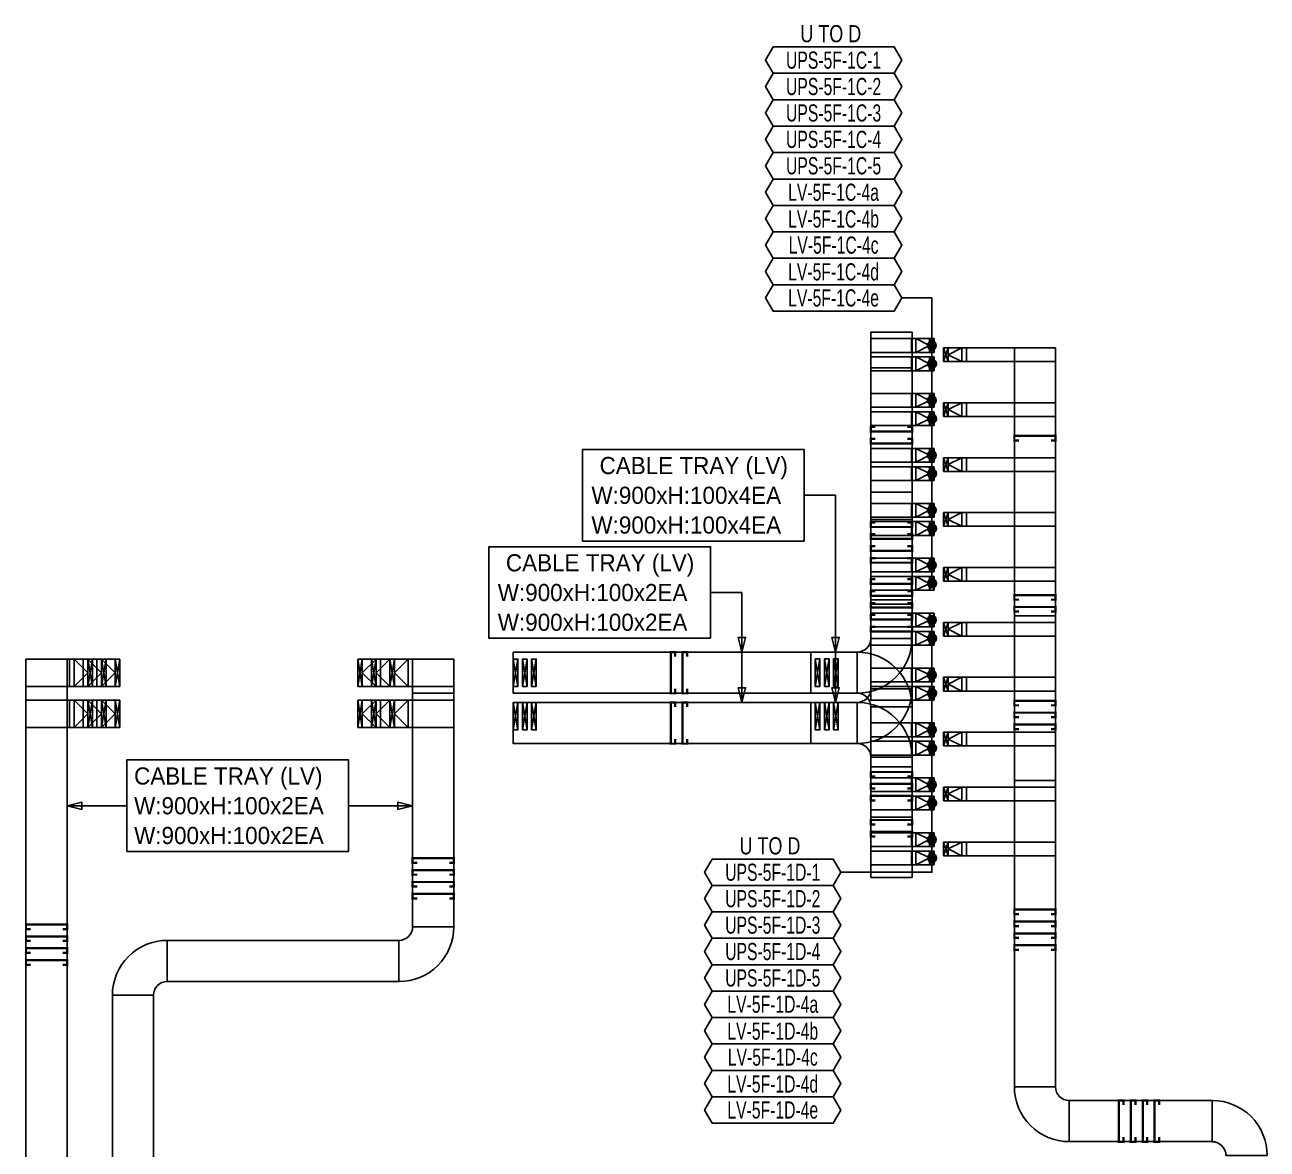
# Model space of a CAD drawing. Header units: millimetres. Extents: x 31670 to 374393, y -351975 to 839589.
# Drawn here: x 135579 to 162729, y 480943 to 505515 of the extents above; entities that cross this region are included whole.
import ezdxf
from ezdxf.enums import TextEntityAlignment as Align

# ---------------------------------------------------------------- set-up
doc = ezdxf.new("R2010")
doc.units = ezdxf.units.MM
doc.header["$LTSCALE"] = 150
for name, color, linetype in [('-----26 Electrical Cable Tray_HV_N', 30, 'Continuous'), ('-----26 Electrical Cable Tray_LV_UPS1', 6, 'Continuous'), ('-----26 Electrical Cable Tray_LV_UPS2', 2, 'Continuous'), ('-----26 Electrical Cable Tray_LV_UPSBAT', 11, 'Continuous'), ('-----29 주기', 1, 'Continuous'), ('-----30 Text', 2, 'Continuous'), ('-----99 Cable Schedule', 2, 'Continuous')]:
    doc.layers.add(name, color=color, linetype=linetype)
doc.styles.add('ELEC', font='')
doc.styles.get('ELEC').set_extended_font_data('Dotum')

# ---------------------------------------------------------------- blocks, each defined once
blk = doc.blocks.new('A$495596483691')
at = {"color": 0}
for p, q in [((100, 600), (0, 600)), ((0, 600), (0, 0)), ((500, 600), (100, 600)), ((500, 0), (500, 600)), ((0, 0), (100, 0)), ((100, 0), (500, 0))]:
    blk.add_line(p, q, dxfattribs=at)
at = {"color": 8}
for p, q in [((400, 300), (100, 600)), ((100, 600), (100, 0)), ((400, 0), (400, 600)), ((400, 600), (500, 0)), ((500, 600), (400, 0)), ((400, 300), (100, 0))]:
    blk.add_line(p, q, dxfattribs=at)
blk = doc.blocks.new('A$550585017316')
at = {"color": 0}
for p, q in [((400, 300), (0, 300)), ((0, 300), (0, 0)), ((500, 300), (400, 300)), ((500, 0), (500, 300)), ((0, 0), (400, 0)), ((400, 0), (500, 0))]:
    blk.add_line(p, q, dxfattribs=at)
at = {"color": 8}
for p, q in [((100, 0), (0, 300)), ((0, 0), (100, 300)), ((100, 150), (400, 300)), ((100, 300), (100, 0)), ((400, 0), (400, 300)), ((100, 150), (400, 0))]:
    blk.add_line(p, q, dxfattribs=at)
blk = doc.blocks.new('A$C9a0ab699')
h = blk.add_hatch(color=0)
edge = h.paths.add_edge_path()
edge.add_arc((64.00719340983778, 64.00719340983778), 64.0071934098378, 720.0000000000341, 1080.000000000034, ccw=False)
at = {"color": 0}
blk.add_circle((64.00719340983778, 64.00719340983778), 64.0071934098378, dxfattribs=at)

msp = doc.modelspace()

# ---------------------------------------------------------------- linework, layer by layer
at = {"layer": '-----26 Electrical Cable Tray_HV_N', "color": 1}
for p, q in [((152613.2488899335, 495233.1463388255), (153298.2299195082, 495233.1463388255)), ((150566.3329980418, 493108.1851872649), (151251.3140276166, 493108.1851872649))]:
    msp.add_line(p, q, dxfattribs=at)
at = {"layer": '-----26 Electrical Cable Tray_HV_N', "color": 1, "elevation": 3.247652379101243e-10}
for points in [[(152613.2488899335, 494233.1463388255), (152613.2488899335, 496233.1463388255), (147767.2294877941, 496233.1463388255), (147767.2294877941, 494233.1463388255)], [(150566.3329980418, 492108.1851872649), (150566.3329980418, 494108.1851872649), (145720.3135959025, 494108.1851872649), (145720.3135959025, 492108.1851872649)]]:
    msp.add_lwpolyline(points, close=True, dxfattribs=at)
for points in [[(153298.230278425, 491806.6057941654), (153378.230278425, 492126.6057941654), (153218.230278425, 492126.6057941654), (153298.230278425, 491806.6057941654), (153298.2294242029, 495233.1463388255)], [(151251.3143865334, 491805.0169476497), (151331.3143865334, 492125.0169476497), (151171.3143865334, 492125.0169476497), (151251.3143865334, 491805.0169476497), (151251.3140276166, 493108.1851872649)], [(151251.3146890546, 490706.6120833728), (151331.3146890546, 491026.6120833728), (151171.3146890546, 491026.6120833728), (151251.3146890546, 490706.6120833728), (151251.3143860899, 491806.6271390638)], [(153298.2360585544, 490706.6126471331), (153378.2360585544, 491026.6126471331), (153218.2360585544, 491026.6126471331), (153298.2360585544, 490706.6126471331), (153298.2357555897, 491806.6277028241)]]:
    msp.add_lwpolyline(points, dxfattribs=at)
at = {"layer": '-----26 Electrical Cable Tray_HV_N', "color": 1}
msp.add_lwpolyline([(137806.7747239318, 487448.104147251), (137806.7747239318, 489448.104147251), (142652.7941260712, 489448.104147251), (142652.7941260712, 487448.104147251)], close=True, dxfattribs=at)
for points in [[(136503.6064843166, 488448.1045061678), (136823.6064843166, 488528.1045061678), (136823.6064843166, 488368.1045061678), (136503.6064843166, 488448.1045061678), (137806.7747239318, 488448.104147251)], [(144053.5732465534, 488448.1045844419), (143733.5732465534, 488528.1045844419), (143733.5732465534, 488368.1045844419), (144053.5732465534, 488448.1045844419), (142652.7941260712, 488448.104147251)]]:
    msp.add_lwpolyline(points, dxfattribs=at)
at = {"layer": '-----26 Electrical Cable Tray_LV_UPS1'}
for points in [[(154967.9169118155, 492106.6104593637), (154067.9169118155, 492106.6104593637), (154067.9122466173, 498799.8873333887), (154967.9122466173, 498799.8873333887)], [(154967.9169118155, 492106.6104593637), (154067.9169118155, 492106.6104593637), (154067.9122466173, 495302.9543917196), (154967.9122466173, 495302.9543917196)], [(154967.9169118155, 492106.6104593637), (154067.9169118155, 492106.6104593637), (154067.9122466173, 492950.9013155809), (154967.9122466173, 492950.9013155809)], [(152753.4944220076, 491805.021612848), (152753.4944220076, 490905.021612848), (146253.5713118578, 490905.0169476497), (146253.5713118578, 491805.0169476497)], [(152753.4944220076, 491805.021612848), (152753.4944220076, 490905.021612848), (146253.5713118578, 490905.0169476497), (146253.5713118578, 491805.0169476497)], [(153767.9169118152, 491806.6098396722), (153767.9169118152, 490906.6098396722), (152753.4944220076, 490906.6045091907), (152753.4944220076, 491806.6045091907)], [(153767.9169118152, 491806.6098396722), (153767.9169118152, 490906.6098396722), (152753.4944220076, 490906.6045091907), (152753.4944220076, 491806.6045091907)], [(143353.5713109652, 491655.015662675), (144953.5713140602, 491655.0113997106), (144953.5713140602, 491055.0113997106), (143353.5713109652, 491055.015662675)], [(143653.5713109652, 491655.015662675), (144953.5713140602, 491655.0113997106), (144953.5713140602, 491055.0113997106), (143653.5713109652, 491055.015662675)], [(143953.5713109652, 491655.015662675), (144953.5713140602, 491655.0113997106), (144953.5713140602, 491055.0113997106), (143953.5713109652, 491055.015662675)], [(144053.5712763587, 491655.0156450103), (144953.5712763587, 491655.0156450103), (144953.5754591948, 485805.0163052346), (144053.5754591949, 485805.0163052346)], [(144053.5712763587, 491655.0156450103), (144953.5712763587, 491655.0156450103), (144953.5754591948, 485805.0163052346), (144053.5754591949, 485805.0163052346)], [(146253.5713118578, 491055.0169476497), (146253.5713118578, 491655.0169476497), (146353.5713118578, 491655.0169476497), (146353.5713118578, 491055.0169476497)], [(146453.5713118578, 491055.0169476497), (146453.5713118578, 491655.0169476497), (146553.5713118578, 491655.0169476497), (146553.5713118578, 491055.0169476497)], [(146653.5713118578, 491055.0169476497), (146653.5713118578, 491655.0169476497), (146753.5713118578, 491655.0169476497), (146753.5713118578, 491055.0169476497)], [(152853.4944220076, 491056.6045091907), (152853.4944220076, 491656.6045091907), (152953.4944220076, 491656.6045091907), (152953.4944220076, 491056.6045091907)], [(153053.4944220076, 491056.6045091907), (153053.4944220076, 491656.6045091907), (153153.4944220076, 491656.6045091907), (153153.4944220076, 491056.6045091907)], [(153253.4944220076, 491056.6045091907), (153253.4944220076, 491656.6045091907), (153353.4944220076, 491656.6045091907), (153353.4944220076, 491056.6045091907)], [(154967.9169118155, 489294.9147871778), (154067.9169118155, 489294.9147871778), (154067.9122466173, 490606.6098396722), (154967.9122466173, 490606.6098396722)], [(154967.9169118155, 486880.2921137277), (154067.9169118155, 486880.2921137277), (154067.9122466173, 490606.6098396722), (154967.9122466173, 490606.6098396722)]]:
    msp.add_lwpolyline(points, close=True, dxfattribs=at)
for points, elevation in [([(154952.4944229001, 498656.6057942454), (154067.9155994511, 498656.6057942454), (154067.9155994511, 498356.6057942454), (154952.4944229001, 498356.6057942454)], 7.906722503968722e-10), ([(154952.4944229001, 497456.6057942454), (154067.9155994511, 497456.6057942454), (154067.9155994511, 497156.6057942454), (154952.4944229001, 497156.6057942454)], 7.906722503968722e-10), ([(154952.4944229001, 496256.6057942454), (154067.9155994511, 496256.6057942454), (154067.9155994511, 495956.6057942454), (154952.4944229001, 495956.6057942454)], 7.906722503968722e-10), ([(154952.4944229001, 495056.6057942454), (154067.9155994511, 495056.6057942454), (154067.9155994511, 494756.6057942454), (154952.4944229001, 494756.6057942454)], 7.906722503968722e-10), ([(154952.4944229001, 493856.6057942454), (154067.9155994511, 493856.6057942454), (154067.9155994511, 493556.6057942454), (154952.4944229001, 493556.6057942454)], 7.906722503968722e-10), ([(154952.4944229002, 492656.6057942454), (154067.9155994511, 492656.6057942454), (154067.9155994511, 492356.6057942454), (154952.4944229002, 492356.6057942454)], 7.906722503968722e-10), ([(136503.5736307172, 470605.0137205445), (135603.5736307173, 470605.0137205445), (135603.61238905, 491655.0192670191), (136503.61238905, 491655.0192670191)], 3.247652379101243e-10), ([(136503.5736307172, 470605.0137205445), (135603.5736307173, 470605.0137205445), (135603.61238905, 491655.0192670191), (136503.61238905, 491655.0192670191)], 3.247652379101243e-10), ([(137153.5713123058, 491655.0175901031), (135603.6114819504, 491655.0237424386), (135603.6114819504, 491055.0237424386), (137153.5713123058, 491055.0175901031)], -2.866404548942657e-10), ([(136553.5713123058, 491655.0175901032), (135603.6114819461, 491655.0195091546), (135603.6114819461, 491055.0195091546), (136553.5713123058, 491055.0175901032)], -2.866404548942657e-10), ([(136853.5713123058, 491655.0175901031), (135603.6114819461, 491655.0152758706), (135603.6114819461, 491055.0152758706), (136853.5713123058, 491055.0175901031)], -2.866404548942657e-10), ([(154952.4944229002, 491456.6057942454), (154067.9155994511, 491456.6057942454), (154067.9155994511, 491156.6057942454), (154952.4944229002, 491156.6057942454)], 7.906722503968722e-10), ([(154952.4944229002, 490256.6057942454), (154067.9155994511, 490256.6057942454), (154067.9155994511, 489956.6057942454), (154952.4944229002, 489956.6057942454)], 7.906722503968722e-10), ([(154952.4944229002, 489056.6057942454), (154067.9155994511, 489056.6057942454), (154067.9155994511, 488756.6057942454), (154952.4944229002, 488756.6057942454)], 7.906722503968722e-10), ([(154952.4944229002, 487856.6057942454), (154067.9155994511, 487856.6057942454), (154067.9155994511, 487556.6057942454), (154952.4944229002, 487556.6057942454)], 7.906722503968722e-10), ([(138691.5719548597, 484605.0121223985), (138691.5719548597, 485505.0121223984), (143753.5753660434, 485505.0163052346), (143753.5753660434, 484605.0163052346)], 6.72214084244025e-10), ([(138691.5719548597, 484605.0121223985), (138691.5719548597, 485505.0121223984), (143753.5753660434, 485505.0163052346), (143753.5753660434, 484605.0163052346)], 6.72214084244025e-10), ([(138391.5751968959, 471805.01267781), (137491.575196896, 471805.01267781), (137491.5707493186, 484305.0135400227), (138391.5707493186, 484305.0135400227)], -2.703773425215623e-08), ([(138391.5751968959, 471805.01267781), (137491.575196896, 471805.01267781), (137491.5707493186, 484305.0135400227), (138391.5707493186, 484305.0135400227)], -2.703773425215623e-08)]:
    msp.add_lwpolyline(points, close=True, dxfattribs=dict(at, elevation=elevation))
at = {"layer": '-----26 Electrical Cable Tray_LV_UPS1', "ltscale": 7.5, "const_width": 50}
for points, elevation in [([(154867.9216375157, 496466.8468453668), (154967.9216375157, 496466.8468453668), (154967.9216375157, 496366.8468453668), (154067.9919618867, 496366.8613950008), (154067.9919618867, 496466.8613950008), (154167.9919618867, 496466.8613950008)], -4.426365109465019e-09), ([(154867.9121861152, 493860.5472318234), (154967.9121861152, 493860.5472318234), (154967.9121861152, 493760.5472318234), (154067.9825104862, 493760.5617814575), (154067.9825104862, 493860.5617814575), (154167.9825104862, 493860.5617814575)], 4.617914224923161e-09), ([(154867.9216375157, 492878.445546719), (154967.9216375157, 492878.445546719), (154967.9216375157, 492778.445546719), (154067.9919618867, 492778.4600963531), (154067.9919618867, 492878.4600963531), (154167.9919618867, 492878.4600963531)], -4.426365109465019e-09), ([(154867.9121861152, 492358.8135289366), (154967.9121861152, 492358.8135289366), (154967.9121861152, 492258.8135289366), (154067.9825104862, 492258.8280785707), (154067.9825104862, 492358.8280785707), (154167.9825104862, 492358.8280785707)], 4.617914224923161e-09), ([(149793.4494786768, 491705.0169476497), (149793.4494786768, 491805.0169476497), (149693.4494786768, 491805.0169476497), (149693.4640283108, 490905.0872720207), (149793.4640283108, 490905.0872720207), (149793.4640283108, 491005.0872720207)], 7.092217133914624e-10), ([(150053.265487568, 491705.02167335), (150053.265487568, 491805.02167335), (149953.265487568, 491805.02167335), (149953.2800372021, 490905.0919977209), (150053.2800372021, 490905.0919977209), (150053.2800372021, 491005.0919977209)], -3.812917953802628e-09), ([(144153.6584338511, 487201.0073664308), (144053.6584338511, 487201.0073664308), (144053.6584338511, 487301.0073664308), (144953.5881094802, 487300.9928167967), (144953.5881094802, 487200.9928167967), (144853.5881094802, 487200.9928167967)], 1.356641900158227e-08), ([(144153.6537081509, 486941.1913575396), (144053.6537081509, 486941.1913575396), (144053.6537081509, 487041.1913575396), (144953.5833837799, 487041.1768079055), (144953.5833837799, 486941.1768079055), (144853.5833837799, 486941.1768079055)], 9.044279334388182e-09), ([(135703.6784080563, 485752.1683311739), (135603.6784080563, 485752.1683311739), (135603.6784080563, 485852.1683311739), (136503.6080836853, 485852.1537815398), (136503.6080836853, 485752.1537815398), (136403.6080836853, 485752.1537815398)], 3.247652379101243e-10), ([(135703.6736823561, 485492.3523222827), (135603.6736823561, 485492.3523222827), (135603.6736823561, 485592.3523222827), (136503.6033579851, 485592.3377726486), (136503.6033579851, 485492.3377726486), (136403.6033579851, 485492.3377726486)], -4.197374429283966e-09)]:
    msp.add_lwpolyline(points, dxfattribs=dict(at, elevation=elevation))
for points in [[(154867.9169118155, 494120.3632407147), (154967.9169118155, 494120.3632407147), (154967.9169118155, 494020.3632407147), (154067.9872361865, 494020.3777903487), (154067.9872361865, 494120.3777903487), (154167.9872361865, 494120.3777903487)], [(154867.9169118155, 492618.6295378278), (154967.9169118155, 492618.6295378278), (154967.9169118155, 492518.6295378278), (154067.9872361865, 492518.6440874619), (154067.9872361865, 492618.6440874619), (154167.9872361865, 492618.6440874619)], [(154867.9169118155, 489085.1064171914), (154967.9169118155, 489085.1064171914), (154967.9169118155, 489185.1064171914), (154067.9872361865, 489185.0918675574), (154067.9872361865, 489085.0918675574), (154167.9872361865, 489085.0918675574)], [(154867.9169118155, 488036.6552220082), (154967.9169118155, 488036.6552220082), (154967.9169118155, 488136.6552220082), (154067.9872361865, 488136.6406723742), (154067.9872361865, 488036.6406723742), (154167.9872361865, 488036.6406723742)]]:
    msp.add_lwpolyline(points, dxfattribs=at)
at = {"layer": '-----26 Electrical Cable Tray_LV_UPS1'}
for points in [[(154067.9169118155, 492106.6104593637), (154067.9169118155, 492106.6104593637, -0.414213562373095), (153767.9169118155, 491806.6104593637), (153767.9169118155, 491806.6104593637), (153767.9169118155, 490906.6104593637, 0.4142135623731661), (154967.9169118155, 492106.6104593637)], [(154067.9169118155, 492106.6104593637), (154067.9169118155, 492106.6104593637, -0.414213562373095), (153767.9169118155, 491806.6104593637), (153767.9169118155, 491806.6104593637), (153767.9169118155, 490906.6104593637, 0.4142135623731661), (154967.9169118155, 492106.6104593637)], [(154067.9169118152, 490606.6098396722), (154967.9169118152, 490606.6098396722), (154967.9169118152, 490606.6098396722), (154967.9169118152, 492106.6098396722), (154067.9169118152, 492106.6098396722, -0.414213562373095), (153767.9169118152, 491806.6098396722), (153767.9169118152, 490906.6098396722), (153767.9169118152, 490906.6098396722, -0.414213562373095)], [(154067.9169118155, 490606.6092199808), (154067.9169118155, 490606.6092199808, 0.414213562373095), (153767.9169118155, 490906.6092199808), (153767.9169118155, 490906.6092199808), (153767.9169118155, 491806.6092199808, -0.4142135623731661), (154967.9169118155, 490606.6092199808)]]:
    msp.add_lwpolyline(points, format="xyb", close=True, dxfattribs=at)
at = {"layer": '-----26 Electrical Cable Tray_LV_UPS1', "elevation": -2.866404548942657e-10}
for points in [[(146353.5713118578, 491055.0169476497), (146253.5713118578, 491655.0169476497)], [(146353.5713118578, 491655.0169476497), (146253.5713118578, 491055.0169476497)], [(146553.5713118578, 491055.0169476497), (146453.5713118578, 491655.0169476497)], [(146553.5713118578, 491655.0169476497), (146453.5713118578, 491055.0169476497)], [(146753.5713118578, 491055.0169476497), (146653.5713118578, 491655.0169476497)], [(146753.5713118578, 491655.0169476497), (146653.5713118578, 491055.0169476497)]]:
    msp.add_lwpolyline(points, dxfattribs=at)
at = {"layer": '-----26 Electrical Cable Tray_LV_UPS1'}
for points in [[(152953.4944220076, 491056.6045091907), (152853.4944220076, 491656.6045091907)], [(152953.4944220076, 491656.6045091907), (152853.4944220076, 491056.6045091907)], [(153153.4944220076, 491056.6045091907), (153053.4944220076, 491656.6045091907)], [(153153.4944220076, 491656.6045091907), (153053.4944220076, 491056.6045091907)], [(153353.4944220076, 491056.6045091907), (153253.4944220076, 491656.6045091907)], [(153353.4944220076, 491656.6045091907), (153253.4944220076, 491056.6045091907)]]:
    msp.add_lwpolyline(points, dxfattribs=at)
for points, elevation in [([(143753.5753660434, 485505.0163052346), (143753.5753660434, 485505.0163052346, 0.414213562373095), (144053.5753660434, 485805.0163052346), (144053.5753660434, 485805.0163052346), (144953.5753660434, 485805.0163052346, -0.4142135623731661), (143753.5753660434, 484605.0163052346)], 6.72214084244025e-10), ([(143753.5753660434, 485505.0163052346), (143753.5753660434, 485505.0163052346, 0.414213562373095), (144053.5753660434, 485805.0163052346), (144053.5753660434, 485805.0163052346), (144953.5753660434, 485805.0163052346, -0.4142135623731661), (143753.5753660434, 484605.0163052346)], 6.72214084244025e-10), ([(138691.5719548597, 484605.0135400227), (138691.5719548597, 484605.0135400227, 0.414213562373095), (138391.5719548597, 484305.0135400227), (138391.5719548597, 484305.0135400227), (137491.5719548597, 484305.0135400227, -0.4142135623731661), (138691.5719548597, 485505.0135400227)], -8.692236685410617e-09), ([(138691.5719548597, 484605.0135400227), (138691.5719548597, 484605.0135400227, 0.414213562373095), (138391.5719548597, 484305.0135400227), (138391.5719548597, 484305.0135400227), (137491.5719548597, 484305.0135400227, -0.4142135623731661), (138691.5719548597, 485505.0135400227)], -8.692236685410617e-09)]:
    msp.add_lwpolyline(points, format="xyb", close=True, dxfattribs=dict(at, elevation=elevation))
at = {"layer": '-----26 Electrical Cable Tray_LV_UPS2'}
for points, elevation in [([(154967.9169118155, 491006.6116987466), (154067.9169118155, 491006.6116987466), (154067.9122466172, 498350.7905882325), (154967.9122466172, 498350.7905882325)], 3.247652379101243e-10), ([(154952.4944229002, 498256.6057942454), (154067.9155994512, 498256.6057942454), (154067.9155994512, 497956.6057942454), (154952.4944229002, 497956.6057942454)], 7.906722503968722e-10), ([(154967.9169118155, 491006.6116987466), (154067.9169118155, 491006.6116987466), (154067.9122466172, 498021.0341872168), (154967.9122466172, 498021.0341872168)], 3.247652379101243e-10), ([(154952.4944229002, 497056.6057942454), (154067.9155994512, 497056.6057942454), (154067.9155994512, 496756.6057942454), (154952.4944229002, 496756.6057942454)], 7.906722503968722e-10), ([(154952.4944229002, 495856.6057942454), (154067.9155994512, 495856.6057942454), (154067.9155994512, 495556.6057942454), (154952.4944229002, 495556.6057942454)], 7.906722503968722e-10), ([(154967.9169118155, 491006.6116987466), (154067.9169118155, 491006.6116987466), (154067.9122466172, 494706.6258717084), (154967.9122466172, 494706.6258717084)], 3.247652379101243e-10), ([(154952.4944229002, 494656.6057942454), (154067.9155994512, 494656.6057942454), (154067.9155994512, 494356.6057942454), (154952.4944229002, 494356.6057942454)], 7.906722503968722e-10), ([(154952.4944229002, 493456.6057942454), (154067.9155994512, 493456.6057942454), (154067.9155994512, 493156.6057942454), (154952.4944229002, 493156.6057942454)], 7.906722503968722e-10), ([(154967.917643407, 491006.6151151669), (154067.917643407, 491006.6151151669), (154067.9129782088, 492853.8994076707), (154967.9129782088, 492853.8994076707)], 3.247652379101243e-10), ([(154952.4944229002, 492256.6057942454), (154067.9155994512, 492256.6057942454), (154067.9155994512, 491956.6057942454), (154952.4944229002, 491956.6057942454)], 7.906722503968722e-10), ([(154952.4944229002, 491056.6057942454), (154067.9155994512, 491056.6057942454), (154067.9155994512, 490756.6057942454), (154952.4944229002, 490756.6057942454)], 7.906722503968722e-10), ([(136503.5739490583, 470605.0137205445), (135603.5739490584, 470605.0137205445), (135603.6157800746, 490755.0211313679), (136503.6157800745, 490755.0211313679)], 3.247652379101243e-10), ([(136503.5739490583, 470605.0137205445), (135603.5739490584, 470605.0137205445), (135603.6157800745, 490755.0211313679), (136503.6157800744, 490755.0211313679)], 3.247652379101243e-10), ([(137153.5713143715, 490755.0156626072), (135603.6114840161, 490755.0218149426), (135603.6114840161, 490155.0218149426), (137153.5713143715, 490155.0156626072)], -8.980461476986558e-10), ([(136553.5713143715, 490755.0156626072), (135603.6114840118, 490755.0175816586), (135603.6114840118, 490155.0175816586), (136553.5713143715, 490155.0156626072)], -8.980461476986558e-10), ([(136853.5713143715, 490755.0156626072), (135603.6114840118, 490755.0133483746), (135603.6114840118, 490155.0133483746), (136853.5713143715, 490155.0156626072)], -8.980461476986558e-10), ([(143353.5713109652, 490755.015662675), (144953.5717066136, 490755.0113997108), (144953.5717066136, 490155.0113997108), (143353.5713109652, 490155.015662675)], 3.247652379101243e-10), ([(143653.5713109652, 490755.015662675), (144953.5717066136, 490755.0113997108), (144953.5717066136, 490155.0113997108), (143653.5713109652, 490155.015662675)], 3.247652379101243e-10), ([(143953.5713109652, 490755.015662675), (144953.5717066136, 490755.0113997108), (144953.5717066136, 490155.0113997108), (143953.5713109652, 490155.015662675)], 3.247652379101243e-10), ([(146253.571204198, 490105.0171270825), (146253.571204198, 490705.0171270825), (146353.571204198, 490705.0171270825), (146353.571204198, 490105.0171270825)], 3.247652379101243e-10), ([(152753.4944220076, 490705.021612848), (152753.4944220076, 489805.021612848), (146253.5713118578, 489805.0169476497), (146253.5713118578, 490705.0169476497)], 3.247652379101243e-10), ([(152753.4944220076, 490705.021612848), (152753.4944220076, 489805.021612848), (146253.5713118578, 489805.0169476497), (146253.5713118578, 490705.0169476497)], 3.247652379101243e-10), ([(146453.571204198, 490105.0171270825), (146453.571204198, 490705.0171270825), (146553.571204198, 490705.0171270825), (146553.571204198, 490105.0171270825)], 3.247652379101243e-10), ([(146653.571204198, 490105.0171270825), (146653.571204198, 490705.0171270825), (146753.571204198, 490705.0171270825), (146753.571204198, 490105.0171270825)], 3.247652379101243e-10), ([(153767.917643407, 490706.6151151669), (153767.917643407, 489806.6151151669), (152753.4951535994, 489806.6097846854), (152753.4951535994, 490706.6097846854)], 3.247652379101243e-10), ([(153767.917643407, 490706.6151151669), (153767.917643407, 489806.6151151669), (152753.4951535994, 489806.6097846854), (152753.4951535994, 490706.6097846854)], 3.247652379101243e-10), ([(152853.4950459395, 490106.6099641181), (152853.4950459395, 490706.6099641181), (152953.4950459395, 490706.6099641181), (152953.4950459395, 490106.6099641181)], 3.247652379101243e-10), ([(153053.4950459395, 490106.6099641181), (153053.4950459395, 490706.6099641181), (153153.4950459395, 490706.6099641181), (153153.4950459395, 490106.6099641181)], 3.247652379101243e-10), ([(153253.4950459395, 490106.6099641181), (153253.4950459395, 490706.6099641181), (153353.4950459395, 490706.6099641181), (153353.4950459395, 490106.6099641181)], 3.247652379101243e-10), ([(154952.4944229002, 489856.6057942454), (154067.9155994512, 489856.6057942454), (154067.9155994512, 489556.6057942454), (154952.4944229002, 489556.6057942454)], 7.906722503968722e-10), ([(154967.9169118155, 486880.2921137277), (154067.9169118155, 486880.2921137277), (154067.917643407, 489506.6151151669), (154967.917643407, 489506.6151151669)], 3.247652379101243e-10), ([(154967.9223086052, 488194.9200626725), (154067.9223086052, 488194.9200626725), (154067.917643407, 489506.6151151669), (154967.917643407, 489506.6151151669)], 3.247652379101243e-10), ([(154952.4944229002, 488656.6057942454), (154067.9155994512, 488656.6057942454), (154067.9155994512, 488356.6057942454), (154952.4944229002, 488356.6057942454)], 7.906722503968722e-10), ([(154952.4944229002, 487456.6057942454), (154067.9155994512, 487456.6057942454), (154067.9155994512, 487156.6057942454), (154952.4944229002, 487156.6057942454)], 7.906722503968722e-10), ([(138691.5719548597, 484605.0135400228), (138691.5719548597, 485505.0135400227), (143753.5753660434, 485505.0163052346), (143753.5753660434, 484605.0163052346)], 6.72214084244025e-10), ([(138691.5719548597, 484605.0135400228), (138691.5719548597, 485505.0135400227), (143753.5753660434, 485505.0163052346), (143753.5753660434, 484605.0163052346)], 6.72214084244025e-10), ([(138391.575515237, 471805.01267781), (137491.5755152371, 471805.01267781), (137491.5707493186, 484305.0135400227), (138391.5707493186, 484305.0135400227)], -2.703773425215623e-08), ([(138391.575515237, 471805.01267781), (137491.5755152371, 471805.01267781), (137491.5707493186, 484305.0135400227), (138391.5707493186, 484305.0135400227)], -2.703773425215623e-08)]:
    msp.add_lwpolyline(points, close=True, dxfattribs=dict(at, elevation=elevation))
at = {"layer": '-----26 Electrical Cable Tray_LV_UPS2', "ltscale": 7.5, "const_width": 50}
for points, elevation in [([(154867.9890123706, 496726.6628532451), (154967.9890123706, 496726.6628532451), (154967.9890123706, 496626.6628532451), (154068.0593367416, 496626.6774028792), (154068.0593367416, 496726.6774028792), (154168.0593367416, 496726.6774028792)], -8.94850477665911e-09), ([(154867.9485255235, 494380.1792491712), (154967.9485255235, 494380.1792491712), (154967.9485255235, 494280.1792491712), (154068.0188498945, 494280.1937988052), (154068.0188498945, 494380.1937988052), (154168.0188498945, 494380.1937988052)], -4.426365109465019e-09), ([(154867.9527261049, 494639.9952580709), (154967.9527261049, 494639.9952580709), (154967.9527261049, 494539.9952580709), (154068.0230504759, 494540.0098077049), (154068.0230504759, 494640.0098077049), (154168.0230504759, 494640.0098077049)], -8.94850477665911e-09), ([(154867.9300386785, 493398.0775645184), (154967.9300386785, 493398.0775645184), (154967.9300386785, 493298.0775645184), (154068.0003630495, 493298.0921141525), (154068.0003630495, 493398.0921141525), (154168.0003630495, 493398.0921141525)], -1.34706444438532e-08), ([(154867.9258380971, 493138.2615556187), (154967.9258380971, 493138.2615556187), (154967.9258380971, 493038.2615556187), (154067.9961624681, 493038.2761052528), (154067.9961624681, 493138.2761052528), (154167.9961624681, 493138.2761052528)], -8.94850477665911e-09), ([(149793.4494786768, 490605.0169476497), (149793.4494786768, 490705.0169476497), (149693.4494786768, 490705.0169476497), (149693.4640283108, 489805.0872720207), (149793.4640283108, 489805.0872720207), (149793.4640283108, 489905.0872720207)], 1.056670559725365e-09), ([(150053.265487568, 490605.02167335), (150053.265487568, 490705.02167335), (149953.265487568, 490705.02167335), (149953.2800372021, 489805.0919977209), (150053.2800372021, 489805.0919977209), (150053.2800372021, 489905.0919977209)], -3.465469107468726e-09), ([(154867.9216375157, 488825.2904083002), (154967.9216375157, 488825.2904083002), (154967.9216375157, 488925.2904083002), (154067.9919618867, 488925.2758586662), (154067.9919618867, 488825.2758586662), (154167.9919618867, 488825.2758586662)], -4.426365109465019e-09), ([(154867.9258380971, 488565.4743994005), (154967.9258380971, 488565.4743994005), (154967.9258380971, 488665.4743994005), (154067.9961624681, 488665.4598497665), (154067.9961624681, 488565.4598497665), (154167.9961624681, 488565.4598497665)], -8.94850477665911e-09), ([(154867.9216375157, 487776.839213117), (154967.9216375157, 487776.839213117), (154967.9216375157, 487876.839213117), (154067.9919618867, 487876.824663483), (154067.9919618867, 487776.824663483), (154167.9919618867, 487776.824663483)], -4.426365109465019e-09), ([(144153.6495075695, 486681.3753486398), (144053.6495075695, 486681.3753486398), (144053.6495075695, 486781.3753486398), (144953.5791831985, 486781.3607990058), (144953.5791831985, 486681.3607990058), (144853.5791831985, 486681.3607990058)], 4.522139667194091e-09), ([(135703.5987675942, 485232.5323870857), (135603.5987675942, 485232.5323870857), (135603.5987675942, 485332.5323870857), (136503.5284432232, 485332.5178374517), (136503.5284432232, 485232.5178374517), (136403.5284432232, 485232.5178374517)], -8.719514096478055e-09), ([(135703.5945670128, 484972.716378186), (135603.5945670128, 484972.716378186), (135603.5945670128, 485072.716378186), (136503.5242426418, 485072.7018285519), (136503.5242426418, 484972.7018285519), (136403.5242426418, 484972.7018285519)], -1.324165376367215e-08)]:
    msp.add_lwpolyline(points, dxfattribs=dict(at, elevation=elevation))
at = {"layer": '-----26 Electrical Cable Tray_LV_UPS2'}
msp.add_lwpolyline([(144053.5712763587, 490905.015662675), (144953.5712763587, 490905.015662675), (144953.5753660434, 485805.0163052346), (144053.5753660434, 485805.0163052346)], close=True, dxfattribs=at)
msp.add_lwpolyline([(144053.5712763587, 490905.015662675), (144953.5712763587, 490905.015662675), (144953.5753660434, 485805.0163052346), (144053.5753660434, 485805.0163052346)], close=True, dxfattribs=at)
for points, elevation in [([(154067.9169118155, 491006.6116987466), (154067.9169118155, 491006.6116987466, -0.414213562373095), (153767.9169118155, 490706.6116987466), (153767.9169118155, 490706.6116987466), (153767.9169118155, 489806.6116987466, 0.4142135623731661), (154967.9169118155, 491006.6116987466)], 3.247652379101243e-10), ([(154067.9169118155, 491006.6116987466), (154067.9169118155, 491006.6116987466, -0.414213562373095), (153767.9169118155, 490706.6116987466), (153767.9169118155, 490706.6116987466), (153767.9169118155, 489806.6116987466, 0.4142135623731661), (154967.9169118155, 491006.6116987466)], 3.247652379101243e-10), ([(154067.917643407, 489506.6151151669), (154967.917643407, 489506.6151151669), (154967.917643407, 489506.6151151669), (154967.917643407, 491006.6151151669), (154067.917643407, 491006.6151151669, -0.414213562373095), (153767.917643407, 490706.6151151669), (153767.917643407, 489806.6151151669), (153767.917643407, 489806.6151151669, -0.414213562373095)], 3.247652379101243e-10), ([(154067.9169118155, 489506.6185315873), (154067.9169118155, 489506.6185315873, 0.414213562373095), (153767.9169118155, 489806.6185315873), (153767.9169118155, 489806.6185315873), (153767.9169118155, 490706.6185315873, -0.4142135623731661), (154967.9169118155, 489506.6185315873)], 3.247652379101243e-10), ([(143753.5753660434, 485505.0163052346), (143753.5753660434, 485505.0163052346, 0.414213562373095), (144053.5753660434, 485805.0163052346), (144053.5753660434, 485805.0163052346), (144953.5753660434, 485805.0163052346, -0.4142135623731661), (143753.5753660434, 484605.0163052346)], 6.72214084244025e-10), ([(143753.5753660434, 485505.0163052346), (143753.5753660434, 485505.0163052346, 0.414213562373095), (144053.5753660434, 485805.0163052346), (144053.5753660434, 485805.0163052346), (144953.5753660434, 485805.0163052346, -0.4142135623731661), (143753.5753660434, 484605.0163052346)], 6.72214084244025e-10), ([(138691.5719548597, 484605.0135400227), (138691.5719548597, 484605.0135400227, 0.414213562373095), (138391.5719548597, 484305.0135400227), (138391.5719548597, 484305.0135400227), (137491.5719548597, 484305.0135400227, -0.4142135623731661), (138691.5719548597, 485505.0135400227)], -8.692236685410617e-09), ([(138691.5719548597, 484605.0135400227), (138691.5719548597, 484605.0135400227, 0.414213562373095), (138391.5719548597, 484305.0135400227), (138391.5719548597, 484305.0135400227), (137491.5719548597, 484305.0135400227, -0.4142135623731661), (138691.5719548597, 485505.0135400227)], -8.692236685410617e-09)]:
    msp.add_lwpolyline(points, format="xyb", close=True, dxfattribs=dict(at, elevation=elevation))
for points in [[(146353.571204198, 490105.0171270825), (146253.571204198, 490705.0171270825)], [(146353.571204198, 490705.0171270825), (146253.571204198, 490105.0171270825)], [(146553.571204198, 490105.0171270825), (146453.571204198, 490705.0171270825)], [(146553.571204198, 490705.0171270825), (146453.571204198, 490105.0171270825)], [(146753.571204198, 490105.0171270825), (146653.571204198, 490705.0171270825)], [(146753.571204198, 490705.0171270825), (146653.571204198, 490105.0171270825)]]:
    msp.add_lwpolyline(points, dxfattribs=at)
at = {"layer": '-----26 Electrical Cable Tray_LV_UPS2', "elevation": 3.247652379101243e-10}
for points in [[(152953.4950459395, 490106.6099641181), (152853.4950459395, 490706.6099641181)], [(152953.4950459395, 490706.6099641181), (152853.4950459395, 490106.6099641181)], [(153153.4950459395, 490106.6099641181), (153053.4950459395, 490706.6099641181)], [(153153.4950459395, 490706.6099641181), (153053.4950459395, 490106.6099641181)], [(153353.4950459395, 490106.6099641181), (153253.4950459395, 490706.6099641181)], [(153353.4950459395, 490706.6099641181), (153253.4950459395, 490106.6099641181)]]:
    msp.add_lwpolyline(points, dxfattribs=at)
at = {"layer": '-----26 Electrical Cable Tray_LV_UPS2', "ltscale": 7.5, "const_width": 50}
msp.add_lwpolyline([(144153.6453069881, 486421.5593397401), (144053.6453069881, 486421.5593397401), (144053.6453069881, 486521.5593397401), (144953.5749826171, 486521.5447901061), (144953.5749826171, 486421.5447901061), (144853.5749826171, 486421.5447901061)], dxfattribs=at)
at = {"layer": '-----26 Electrical Cable Tray_LV_UPSBAT'}
for points, elevation in [([(158103.5713123077, 498455.0188751309), (156154.4944229002, 498455.0188751309), (156154.4944229002, 498155.0188751309), (158103.5713123077, 498155.0188751309)], 3.247652379101243e-10), ([(158103.5713123077, 498455.0188751309), (157203.5713123077, 498455.0188751309), (157203.5713123074, 482306.6057941891), (158103.5713123074, 482306.6057941891)], 3.247652379101243e-10), ([(158103.5713123077, 497255.0188751309), (156154.4944229002, 497255.0188751309), (156154.4944229002, 496955.0188751309), (158103.5713123077, 496955.0188751309)], 3.247652379101243e-10), ([(158103.5713123076, 496055.0188751309), (156154.4944229002, 496055.0188751309), (156154.4944229002, 495755.0188751309), (158103.5713123076, 495755.0188751309)], 3.247652379101243e-10), ([(158103.5713123076, 494855.0188751309), (156154.4944229002, 494855.0548771052), (156154.4944229002, 494555.0548771052), (158103.5713123076, 494555.0188751309)], 3.247652379101243e-10), ([(158103.5713123076, 494855.036876118), (157203.5713123076, 494855.036876118), (157203.5713123074, 482306.6057941891), (158103.5713123074, 482306.6057941891)], 3.247652379101243e-10), ([(158103.5713123076, 493655.0188751309), (156154.4944229002, 493655.0548771052), (156154.4944229002, 493355.0548771052), (158103.5713123076, 493355.0188751309)], 3.247652379101243e-10), ([(158103.5713123076, 492599.6757565027), (157203.5713123076, 492599.6757565027), (157203.5713123074, 482306.6057941891), (158103.5713123074, 482306.6057941891)], 3.247652379101243e-10), ([(158103.5713123076, 492455.0188751309), (156154.4944229002, 492455.0188751309), (156154.4944229002, 492155.0188751309), (158103.5713123076, 492155.0188751309)], 3.247652379101243e-10), ([(158103.5713123076, 491255.0188751309), (156154.4944229002, 491255.0188751309), (156154.4944229002, 490955.0188751309), (158103.5713123076, 490955.0188751309)], 3.247652379101243e-10), ([(158103.5713123076, 490055.0188751309), (156154.4944229002, 490055.0548771052), (156154.4944229002, 489755.0548771052), (158103.5713123076, 489755.0188751309)], 3.247652379101243e-10), ([(158103.5713123076, 488999.6757565027), (157203.5713123076, 488999.6757565027), (157203.5713123074, 482306.6057941891), (158103.5713123074, 482306.6057941891)], 3.247652379101243e-10), ([(158103.5713123076, 488855.0188751309), (156154.4944229002, 488855.0548771052), (156154.4944229002, 488555.0548771052), (158103.5713123076, 488555.0188751309)], 3.247652379101243e-10), ([(158103.5713123076, 487655.0188751309), (156154.4944229002, 487655.0188751309), (156154.4944229002, 487355.0188751309), (158103.5713123076, 487355.0188751309)], 3.247652379101243e-10), ([(158403.5713123074, 482006.6057941892), (158403.5713123074, 481106.6057941892), (161528.5709237974, 481106.6057941879), (161528.5709237974, 482006.6057941879)], 7.906722503968722e-10), ([(158403.5713123074, 482006.6057941892), (158403.5713123074, 481106.6057941892), (161528.5709237974, 481106.6057941879), (161528.5709237974, 482006.6057941879)], 7.906722503968722e-10), ([(158403.5713123069, 482006.6057941892), (158403.5713123069, 481106.6057941892), (161528.5709237969, 481106.6057941879), (161528.5709237969, 482006.6057941879)], 7.906722503968722e-10), ([(158403.5713123066, 482006.6057941892), (158403.5713123066, 481106.6057941892), (161528.5709237966, 481106.6057941879), (161528.5709237966, 482006.6057941879)], 7.906722503968722e-10)]:
    msp.add_lwpolyline(points, close=True, dxfattribs=dict(at, elevation=elevation))
at = {"layer": '-----26 Electrical Cable Tray_LV_UPSBAT', "ltscale": 7.5, "const_width": 50}
for points, elevation in [([(158003.5715312455, 496432.8223430073), (158103.5715312455, 496432.8223430073), (158103.5715312455, 496532.8223430073), (157203.6418556165, 496532.8077933732), (157203.6418556165, 496432.8077933732), (157303.6418556165, 496432.8077933732)], 3.247652379101243e-10), ([(158003.5715312455, 492951.749203201), (158103.5715312455, 492951.749203201), (158103.5715312455, 493051.749203201), (157203.6418556165, 493051.7346535669), (157203.6418556165, 492951.7346535669), (157303.6418556165, 492951.7346535669)], 3.247652379101243e-10), ([(158003.5762569457, 492691.9331943098), (158103.5762569457, 492691.9331943098), (158103.5762569457, 492791.9331943098), (157203.6465813167, 492791.9186446757), (157203.6465813167, 492691.9186446757), (157303.6465813167, 492691.9186446757)], -4.101599871554897e-09), ([(158003.5715312455, 490642.3563472978), (158103.5715312455, 490642.3563472978), (158103.5715312455, 490742.3563472978), (157203.6418556165, 490742.3417976638), (157203.6418556165, 490642.3417976638), (157303.6418556165, 490642.3417976638)], 3.247652379101243e-10), ([(158003.5762569457, 490382.5403384066), (158103.5762569457, 490382.5403384066), (158103.5762569457, 490482.5403384066), (157203.6465813167, 490482.5257887726), (157203.6465813167, 490382.5257887726), (157303.6465813167, 490382.5257887726)], -4.101599871554897e-09), ([(158003.5804575271, 490122.7243295069), (158103.5804575271, 490122.7243295069), (158103.5804575271, 490222.7243295069), (157203.6507818981, 490222.7097798729), (157203.6507818981, 490122.7097798729), (157303.6507818981, 490122.7097798729)], -8.623739538748988e-09), ([(158003.5715312455, 486077.8499665787), (158103.5715312455, 486077.8499665787), (158103.5715312455, 486177.8499665787), (157203.6418556165, 486177.8354169446), (157203.6418556165, 486077.8354169446), (157303.6418556165, 486077.8354169446)], 3.247652379101243e-10), ([(158003.5762569457, 485818.0339576875), (158103.5762569457, 485818.0339576875), (158103.5762569457, 485918.0339576875), (157203.6465813167, 485918.0194080534), (157203.6465813167, 485818.0194080534), (157303.6465813167, 485818.0194080534)], -4.101599871554897e-09), ([(158003.5804575271, 485558.2179487878), (158103.5804575271, 485558.2179487878), (158103.5804575271, 485658.2179487878), (157203.6507818981, 485658.2033991537), (157203.6507818981, 485558.2033991537), (157303.6507818981, 485558.2033991537)], -8.623739538748988e-09), ([(158003.5846581085, 485298.4019398881), (158103.5846581085, 485298.4019398881), (158103.5846581085, 485398.4019398881), (157203.6549824795, 485398.387390254), (157203.6549824795, 485298.387390254), (157303.6549824795, 485298.387390254)], -1.314587920594308e-08), ([(159589.2253841129, 481904.9867609246), (159589.2253841129, 482004.9867609246), (159489.2253841129, 482004.9867609246), (159489.239933747, 481105.0570852956), (159589.239933747, 481105.0570852956), (159589.239933747, 481205.0570852956)], -8.349381641720378e-09), ([(159849.0413930216, 481904.9867609247), (159849.0413930216, 482004.9867609247), (159749.0413930216, 482004.9867609247), (159749.0559426557, 481105.0570852957), (159849.0559426557, 481105.0570852957), (159849.0559426557, 481205.0570852957)], -8.349381641720378e-09), ([(160108.8574019303, 481904.9867609247), (160108.8574019303, 482004.9867609247), (160008.8574019303, 482004.9867609247), (160008.8719515643, 481105.0570852957), (160108.8719515643, 481105.0570852957), (160108.8719515643, 481205.0570852957)], -8.349381641720378e-09), ([(160368.6734108385, 481904.9904363872), (160368.6734108385, 482004.9904363872), (160268.6734108385, 482004.9904363872), (160268.6879604725, 481105.0607607582), (160368.6879604725, 481105.0607607582), (160368.6879604725, 481205.0607607582)], -1.287152130891447e-08)]:
    msp.add_lwpolyline(points, dxfattribs=dict(at, elevation=elevation))
at = {"layer": '-----26 Electrical Cable Tray_LV_UPSBAT'}
for points, elevation in [([(158403.5713123074, 482006.6057941891), (158403.5713123074, 482006.6057941891, -0.414213562373095), (158103.5713123074, 482306.6057941891), (158103.5713123074, 482306.6057941891), (157203.5713123074, 482306.6057941891, 0.4142135623731661), (158403.5713123074, 481106.6057941891)], 7.906722503968722e-10), ([(158403.5713123074, 482006.6057941891), (158403.5713123074, 482006.6057941891, -0.414213562373095), (158103.5713123074, 482306.6057941891), (158103.5713123074, 482306.6057941891), (157203.5713123074, 482306.6057941891, 0.4142135623731661), (158403.5713123074, 481106.6057941891)], 7.906722503968722e-10), ([(158403.5713123074, 482006.6057941892), (158403.5713123074, 482006.6057941892, -0.414213562373095), (158103.5713123074, 482306.6057941892), (158103.5713123074, 482306.6057941892), (157203.5713123074, 482306.6057941892, 0.4142135623731661), (158403.5713123074, 481106.6057941892)], 7.906722503968722e-10), ([(158403.5713123074, 482006.6057941892), (158403.5713123074, 482006.6057941892, -0.414213562373095), (158103.5713123074, 482306.6057941892), (158103.5713123074, 482306.6057941892), (157203.5713123074, 482306.6057941892, 0.4142135623731661), (158403.5713123074, 481106.6057941892)], 7.906722503968722e-10), ([(161528.5709237966, 481105.0169476722), (161528.5709237966, 481105.0169476722, -0.414213562373095), (161828.5709237966, 480805.0169476722), (161828.5709237966, 480805.0169476722), (162728.5709237966, 480805.0169476722, 0.4142135623731661), (161528.5709237966, 482005.0169476722)], -2.430671567864482e-10), ([(161528.5709237966, 481105.0169476722), (161528.5709237966, 481105.0169476722, -0.414213562373095), (161828.5709237966, 480805.0169476722), (161828.5709237966, 480805.0169476722), (162728.5709237966, 480805.0169476722, 0.4142135623731661), (161528.5709237966, 482005.0169476722)], -2.430671567864482e-10), ([(161528.5709237966, 481105.0169476722), (161528.5709237966, 481105.0169476722, -0.414213562373095), (161828.5709237966, 480805.0169476722), (161828.5709237966, 480805.0169476722), (162728.5709237966, 480805.0169476722, 0.4142135623731661), (161528.5709237966, 482005.0169476722)], -2.430671567864482e-10), ([(161528.5709237966, 481105.0169476722), (161528.5709237966, 481105.0169476722, -0.414213562373095), (161828.5709237966, 480805.0169476722), (161828.5709237966, 480805.0169476722), (162728.5709237966, 480805.0169476722, 0.4142135623731661), (161528.5709237966, 482005.0169476722)], -2.430671567864482e-10)]:
    msp.add_lwpolyline(points, format="xyb", close=True, dxfattribs=dict(at, elevation=elevation))
at = {"layer": '-----29 주기', "elevation": 7.906722503968722e-10}
for points in [[(151930.3495496181, 505033.0050947838), (151763.6396594062, 504744.2550947822), (151930.3495496206, 504455.5050947787), (154576.1604287274, 504455.5050947787), (154742.8703189507, 504744.2550947822), (154576.1604287248, 505033.0050947838)], [(151930.3495496206, 504455.5050947787), (151763.6396594087, 504166.7550947771), (151930.3495496231, 503878.0050947736), (154576.16042873, 503878.0050947736), (154742.8703189533, 504166.7550947771), (154576.1604287274, 504455.5050947787)], [(151930.3495496077, 503878.0050947736), (151763.6396593958, 503589.255094772), (151930.3495496102, 503300.5050947685), (154576.160428717, 503300.5050947685), (154742.8703189404, 503589.255094772), (154576.1604287145, 503878.0050947736)], [(151930.3495496102, 503300.5050947685), (151763.6396593983, 503011.7550947668), (151930.3495496127, 502723.0050947634), (154576.1604287195, 502723.0050947634), (154742.8703189429, 503011.7550947668), (154576.160428717, 503300.5050947685)], [(151930.3495496127, 502723.0050947634), (151763.6396594008, 502434.2550947617), (151930.3495496152, 502145.5050947582), (154576.160428722, 502145.5050947582), (154742.8703189454, 502434.2550947617), (154576.1604287195, 502723.0050947634)], [(151930.3495496152, 502145.5050947582), (151763.6396594032, 501856.7550947566), (151930.3495496177, 501568.0050947531), (154576.1604287245, 501568.0050947531), (154742.8703189479, 501856.7550947566), (154576.160428722, 502145.5050947582)], [(151930.3495495619, 501568.0050947531), (151763.6396593499, 501279.2550947515), (151930.3495495643, 500990.505094748), (154576.1604286712, 500990.505094748), (154742.8703188945, 501279.2550947515), (154576.1604286686, 501568.0050947531)], [(151930.3495495683, 500990.505094748), (151763.6396593563, 500701.7550947464), (151930.3495495707, 500413.0050947429), (154576.1604286776, 500413.0050947429), (154742.8703189009, 500701.7550947464), (154576.160428675, 500990.505094748)], [(151930.3495495708, 500413.0050947429), (151763.6396593588, 500124.2550947412), (151930.3495495732, 499835.5050947377), (154576.1604286801, 499835.5050947377), (154742.8703189034, 500124.2550947412), (154576.1604286775, 500413.0050947429)], [(151930.3495495733, 499835.5050947377), (151763.6396593613, 499546.7550947361), (151930.3495495757, 499258.0050947326), (154576.1604286826, 499258.0050947326), (154742.8703189059, 499546.7550947361), (154576.16042868, 499835.5050947377)], [(150601.2753052213, 487283.315269222), (150434.5654150093, 486994.5652692204), (150601.2753052238, 486705.8152692169), (153247.0861843306, 486705.8152692169), (153413.7960745539, 486994.5652692204), (153247.086184328, 487283.315269222)], [(150601.2753052238, 486705.8152692169), (150434.5654150119, 486417.0652692153), (150601.2753052263, 486128.3152692118), (153247.0861843331, 486128.3152692118), (153413.7960745565, 486417.0652692153), (153247.0861843306, 486705.8152692169)], [(150601.2753052109, 486128.3152692118), (150434.565414999, 485839.5652692101), (150601.2753052133, 485550.8152692067), (153247.0861843202, 485550.8152692067), (153413.7960745436, 485839.5652692101), (153247.0861843177, 486128.3152692118)], [(150601.2753052134, 485550.8152692067), (150434.5654150015, 485262.065269205), (150601.2753052159, 484973.3152692015), (153247.0861843227, 484973.3152692015), (153413.7960745461, 485262.065269205), (153247.0861843202, 485550.8152692067)], [(150601.2753052159, 484973.3152692015), (150434.565415004, 484684.5652691999), (150601.2753052184, 484395.8152691964), (153247.0861843252, 484395.8152691964), (153413.7960745486, 484684.5652691999), (153247.0861843227, 484973.3152692015)], [(150601.2753052184, 484395.8152691964), (150434.5654150064, 484107.0652691948), (150601.2753052209, 483818.3152691913), (153247.0861843277, 483818.3152691913), (153413.7960745511, 484107.0652691948), (153247.0861843252, 484395.8152691964)], [(150601.275305165, 483818.3152691913), (150434.5654149531, 483529.5652691897), (150601.2753051675, 483240.8152691862), (153247.0861842743, 483240.8152691862), (153413.7960744977, 483529.5652691897), (153247.0861842718, 483818.3152691913)], [(150601.2753051714, 483240.8152691862), (150434.5654149595, 482952.0652691845), (150601.2753051739, 482663.315269181), (153247.0861842807, 482663.315269181), (153413.7960745041, 482952.0652691845), (153247.0861842782, 483240.8152691862)], [(150601.2753051739, 482663.315269181), (150434.565414962, 482374.5652691794), (150601.2753051764, 482085.8152691759), (153247.0861842833, 482085.8152691759), (153413.7960745066, 482374.5652691794), (153247.0861842807, 482663.315269181)], [(150601.2753051764, 482085.8152691759), (150434.5654149645, 481797.0652691743), (150601.2753051789, 481508.3152691708), (153247.0861842858, 481508.3152691708), (153413.7960745091, 481797.0652691743), (153247.0861842832, 482085.8152691759)]]:
    msp.add_lwpolyline(points, close=True, dxfattribs=at)
at = {"layer": '-----99 Cable Schedule', "color": 1, "elevation": 7.906722503968722e-10}
for points in [[(155402.4944229002, 493306.6057942454), (155402.4944229001, 499546.7550947362), (154742.8703189059, 499546.7550947361)], [(155399.6222071909, 492497.9891471176), (155402.4944229002, 486994.5652692203), (153413.7960745539, 486994.5652692204)]]:
    msp.add_lwpolyline(points, dxfattribs=at)

# ---------------------------------------------------------------- block references
at = {"layer": '-----26 Electrical Cable Tray_LV_UPS1', "xscale": -1}
for p in [(155452.4944229001, 498356.6057942454), (155452.4944229001, 497156.6057942454), (155452.4944229001, 495956.6057942454), (155452.4944229001, 494756.6057942454), (155452.4944229001, 493556.6057942454), (155452.4944229002, 492356.6057942454), (155452.4944229002, 491156.6057942454), (155452.4944229002, 489956.6057942454), (155452.4944229002, 488756.6057942454), (155452.4944229002, 487556.6057942454)]:
    msp.add_blockref('A$550585017316', p, dxfattribs=at)
at = {"layer": '-----26 Electrical Cable Tray_LV_UPS1', "xscale": -1, "rotation": 180}
for p in [(136553.5713123058, 491655.0175901032), (136853.5713123058, 491655.0175901031), (137153.5713123058, 491655.0175901031)]:
    msp.add_blockref('A$495596483691', p, dxfattribs=at)
at = {"layer": '-----26 Electrical Cable Tray_LV_UPS1', "rotation": 180}
for p in [(143353.5713109652, 491655.015662675), (143653.5713109652, 491655.015662675), (144053.5713109652, 491655.015662675)]:
    msp.add_blockref('A$495596483691', p, dxfattribs=at)
at = {"layer": '-----26 Electrical Cable Tray_LV_UPS2', "xscale": -1}
for p in [(155452.4944229002, 497956.6057942454), (155452.4944229002, 496756.6057942454), (155452.4944229002, 495556.6057942454), (155452.4944229002, 494356.6057942454), (155452.4944229002, 493156.6057942454), (155452.4944229002, 491956.6057942454), (155452.4944229002, 490756.6057942454), (155452.4944229002, 489556.6057942454), (155452.4944229002, 488356.6057942454), (155452.4944229002, 487156.6057942454)]:
    msp.add_blockref('A$550585017316', p, dxfattribs=at)
at = {"layer": '-----26 Electrical Cable Tray_LV_UPS2', "xscale": -1, "rotation": 180}
for p in [(136553.5713143715, 490755.0156626072), (136853.5713143715, 490755.0156626072), (137153.5713143715, 490755.0156626072)]:
    msp.add_blockref('A$495596483691', p, dxfattribs=at)
at = {"layer": '-----26 Electrical Cable Tray_LV_UPS2', "rotation": 180}
for p in [(143353.5713109652, 490755.015662675), (143653.5713109652, 490755.015662675), (144053.5713109652, 490755.015662675)]:
    msp.add_blockref('A$495596483691', p, dxfattribs=at)
at = {"layer": '-----26 Electrical Cable Tray_LV_UPSBAT'}
for p in [(155654.4944229002, 498155.0188751309), (155654.4944229002, 496955.0188751309), (155654.4944229002, 495755.0188751309), (155654.4944229002, 494555.0188751309), (155654.4944229002, 493355.0188751309), (155654.4944229002, 492155.0188751309), (155654.4944229002, 490955.0188751309), (155654.4944229002, 489755.0188751309), (155654.4944229002, 488555.0188751309), (155654.4944229002, 487355.0188751309)]:
    msp.add_blockref('A$550585017316', p, dxfattribs=at)
at = {"layer": '-----99 Cable Schedule', "color": 1, "xscale": -1.5, "yscale": 1.5, "zscale": 1.5, "rotation": 180}
for p in [(155306.4836327854, 498602.6165843601), (155306.4836327854, 497402.6165843601), (155306.4836327854, 496202.6165843601), (155306.4836327854, 495002.6165843601), (155306.4836327854, 493802.6165843601), (155306.4836327854, 492602.6165843601), (155306.4836327854, 491402.6165843601), (155306.4836327854, 490202.6165843601), (155306.4836327854, 489002.6165843601), (155306.4836327854, 487802.6165843601)]:
    msp.add_blockref('A$C9a0ab699', p, dxfattribs=at)
at = {"layer": '-----99 Cable Schedule', "color": 1, "xscale": 1.5, "yscale": 1.5, "zscale": 1.5}
for p in [(155309.3558484946, 498010.5950041306), (155309.3558484946, 496810.5950041306), (155309.3558484946, 495610.5950041306), (155309.3558484946, 494410.5950041306), (155309.3558484946, 493210.5950041306), (155309.3558484946, 492010.5950041306), (155309.3558484946, 490810.5950041306), (155309.3558484946, 489610.5950041306), (155309.3558484946, 488410.5950041306), (155309.3558484946, 487210.5950041306)]:
    msp.add_blockref('A$C9a0ab699', p, dxfattribs=at)

# ---------------------------------------------------------------- texts
at = {"layer": '-----26 Electrical Cable Tray_LV_UPS1', "style": 'ELEC'}
for s, p in [('CABLE TRAY (LV)', (148138.9680215481, 495883.1463388255)), ('W:900xH:100x4EA', (147961.3900025522, 495233.1463388255)), ('CABLE TRAY (LV)', (146092.0521296565, 493758.1851872649)), ('W:900xH:100x2EA', (145914.4741106606, 493108.1851872649)), ('W:900xH:100x2EA', (137966.7747239318, 487798.104147251))]:
    msp.add_text(s, height=375, dxfattribs=at).set_placement(p, align=Align.MIDDLE_LEFT)
at = {"layer": '-----26 Electrical Cable Tray_LV_UPS2', "style": 'ELEC'}
for s, p in [('W:900xH:100x4EA', (147961.3900025522, 494583.1463388255)), ('W:900xH:100x2EA', (145914.4741106606, 492458.1851872649)), ('CABLE TRAY (LV)', (137966.7747239318, 489098.104147251)), ('W:900xH:100x2EA', (137966.7747239318, 488448.104147251))]:
    msp.add_text(s, height=375, dxfattribs=at).set_placement(p, align=Align.MIDDLE_LEFT)
at = {"layer": '-----30 Text', "linetype": 'Continuous', "style": 'ELEC', "width": 0.7}
for s, p in [('UPS-5F-1C-1', (153253.2549891728, 504744.2550947813)), ('UPS-5F-1C-2', (153253.2549891752, 504166.7550947762)), ('UPS-5F-1C-3', (153253.2549891623, 503589.255094771)), ('UPS-5F-1C-4', (153253.2549891648, 503011.7550947659)), ('UPS-5F-1C-5', (153253.2549891673, 502434.2550947608)), ('LV-5F-1C-4a', (153253.2549891699, 501856.7550947557)), ('LV-5F-1C-4b', (153253.2549891165, 501279.2550947506)), ('LV-5F-1C-4c', (153253.2549891229, 500701.7550947454)), ('LV-5F-1C-4d', (153253.2549891254, 500124.2550947403)), ('LV-5F-1C-4e', (153253.2549891279, 499546.7550947352)), ('UPS-5F-1D-1', (151924.180744776, 486994.5652692195)), ('UPS-5F-1D-2', (151924.1807447784, 486417.0652692143)), ('UPS-5F-1D-3', (151924.1807447655, 485839.5652692092)), ('UPS-5F-1D-4', (151924.180744768, 485262.0652692041)), ('UPS-5F-1D-5', (151924.1807447705, 484684.565269199)), ('LV-5F-1D-4a', (151924.1807447731, 484107.0652691938)), ('LV-5F-1D-4b', (151924.1807447196, 483529.5652691887)), ('LV-5F-1D-4c', (151924.180744726, 482952.0652691836)), ('LV-5F-1D-4d', (151924.1807447285, 482374.5652691785)), ('LV-5F-1D-4e', (151924.180744731, 481797.0652691734))]:
    msp.add_text(s, height=375, dxfattribs=at).set_placement(p, align=Align.MIDDLE)
at = {"layer": '-----99 Cable Schedule', "style": 'ELEC', "width": 0.8}
for p in [(153191.6341660071, 505321.7550947865), (151862.5599216103, 487572.0652692247)]:
    msp.add_text('U TO D', height=375, dxfattribs=at).set_placement(p, align=Align.MIDDLE)

doc.saveas('drawing.dxf')
